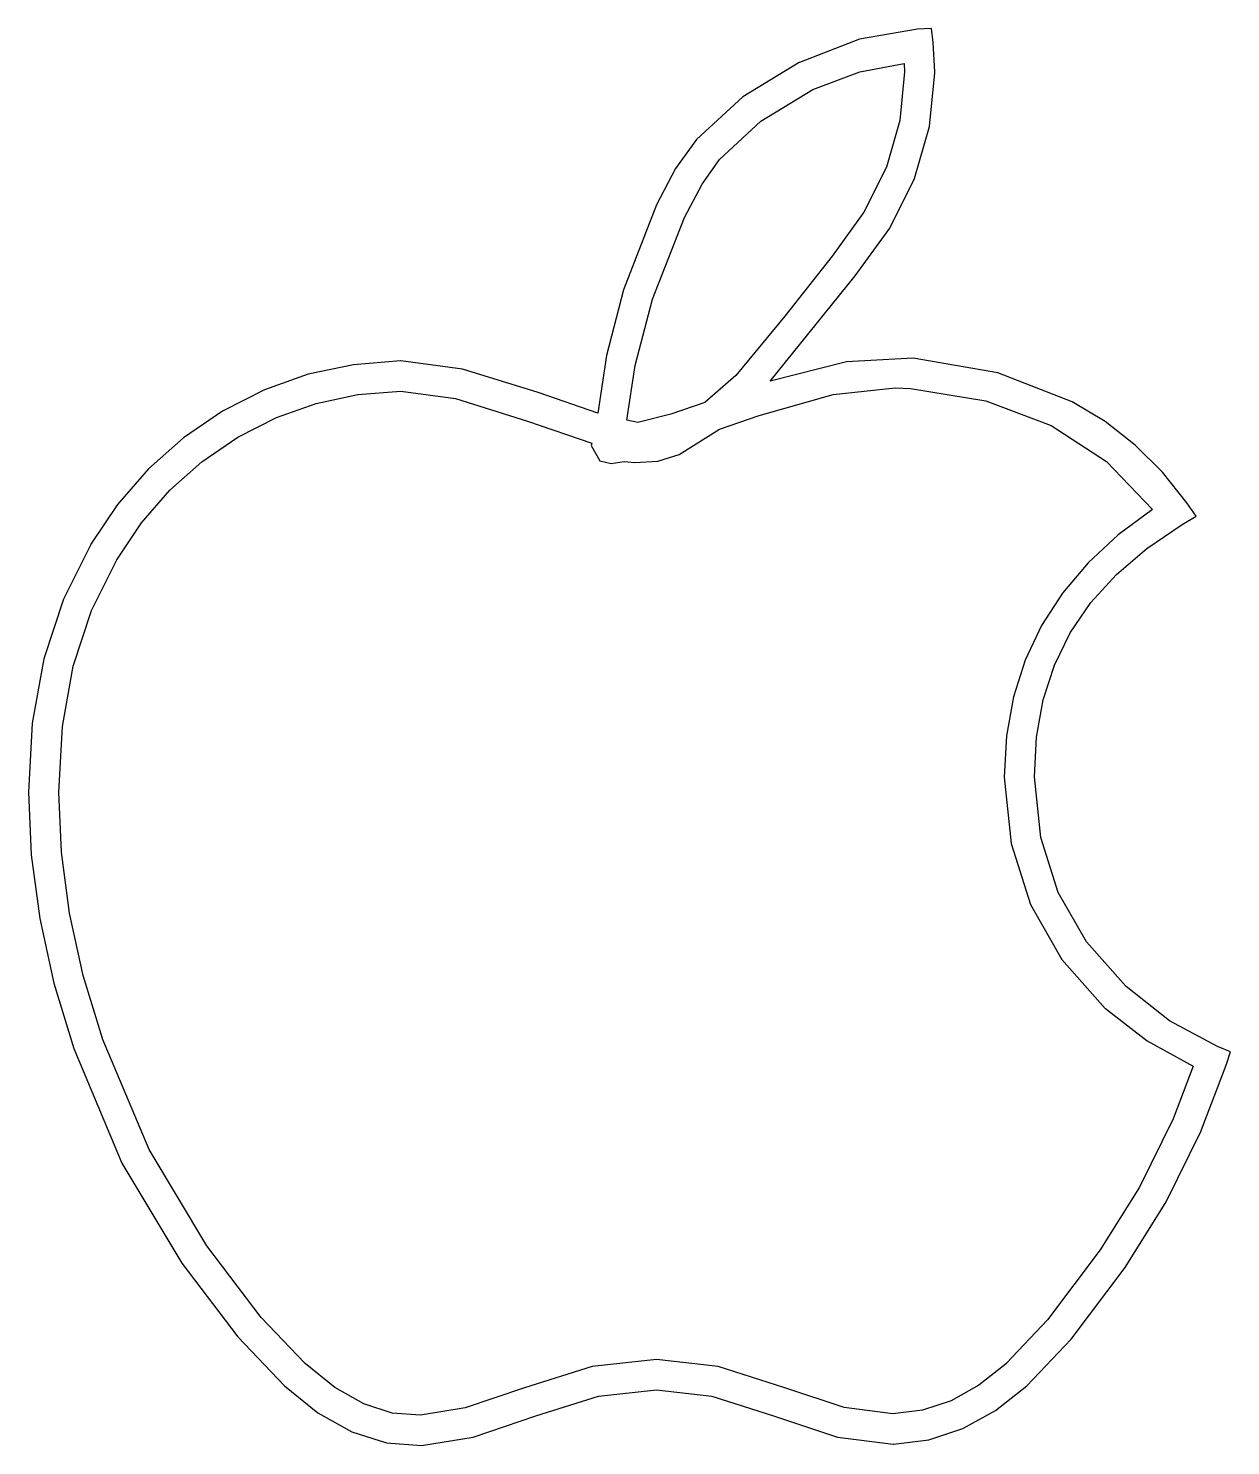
# Model space of a CAD drawing. Extents: x 0 to 39.6, y 0.5 to 47.2.
import ezdxf

# ---------------------------------------------------------------- set-up
doc = ezdxf.new("R2010")
doc.units = 0

msp = doc.modelspace()

# ---------------------------------------------------------------- linework, layer by layer
at = {"layer": 'shape', "color": 0}
for p, q in [((29.297, 47.221), (27.392, 46.894)), ((29.768, 47.246), (29.297, 47.221)), ((29.82, 46.777), (29.768, 47.246)), ((29.768, 47.246), (29.768, 47.246)), ((27.392, 46.894), (25.406, 46.123)), ((29.871, 45.807), (29.82, 46.777)), ((25.404, 46.123), (23.538, 44.983)), ((25.406, 46.123), (25.404, 46.123)), ((25.848, 45.227), (27.402, 45.809)), ((27.402, 45.809), (28.857, 46.082)), ((28.857, 46.082), (28.857, 46.082)), ((28.857, 46.082), (28.871, 45.807)), ((28.857, 46.082), (28.857, 46.082)), ((28.871, 45.807), (28.724, 44.212)), ((29.7, 44.007), (29.87, 45.777)), ((29.87, 45.777), (29.871, 45.781)), ((29.871, 45.781), (29.871, 45.807)), ((23.538, 44.983), (22.018, 43.576)), ((24.139, 44.185), (25.848, 45.227)), ((22.772, 42.92), (24.139, 44.185)), ((28.724, 44.212), (28.281, 42.671)), ((29.203, 42.298), (29.7, 44.007)), ((22.018, 43.576), (21.328, 42.621)), ((21.328, 42.621), (20.693, 41.428)), ((22.198, 42.111), (22.77, 42.918)), ((22.77, 42.918), (22.772, 42.92)), ((28.281, 42.671), (27.537, 41.179)), ((21.617, 41.012), (22.198, 42.111)), ((28.385, 40.655), (29.203, 42.298)), ((20.693, 41.428), (19.609, 38.625)), ((27.537, 41.179), (26.488, 39.731)), ((20.56, 38.316), (21.617, 41.012)), ((27.252, 39.086), (28.385, 40.655)), ((26.488, 39.731), (24.923, 37.756)), ((24.447, 35.609), (27.25, 39.084)), ((27.25, 39.084), (27.252, 39.086)), ((19.609, 38.625), (19.05, 36.452)), ((19.992, 36.132), (20.56, 38.316)), ((24.923, 37.756), (23.314, 35.797)), ((10.711, 36.154), (9.213, 35.836)), ((12.262, 36.277), (10.711, 36.154)), ((12.266, 36.277), (12.262, 36.277)), ((12.269, 36.277), (12.266, 36.277)), ((14.301, 36.011), (12.269, 36.277)), ((16.799, 35.232), (14.301, 36.011)), ((19.05, 36.452), (18.768, 34.555)), ((19.722, 34.324), (19.992, 36.132)), ((26.966, 36.244), (24.447, 35.609)), ((29.156, 36.366), (26.966, 36.244)), ((31.952, 35.888), (29.154, 36.367)), ((29.154, 36.367), (29.156, 36.366)), ((9.213, 35.836), (7.77, 35.324)), ((23.314, 35.797), (22.287, 34.91)), ((34.399, 34.933), (31.952, 35.888)), ((7.77, 35.324), (6.385, 34.617)), ((9.482, 34.875), (10.85, 35.165)), ((10.85, 35.165), (12.273, 35.277)), ((12.273, 35.277), (14.074, 35.033)), ((16.8, 35.231), (16.799, 35.232)), ((18.768, 34.555), (16.8, 35.231)), ((24.078, 34.473), (26.52, 35.174)), ((26.52, 35.174), (28.563, 35.393)), ((28.563, 35.393), (29.072, 35.369)), ((28.563, 35.393), (28.563, 35.393)), ((29.072, 35.369), (29.072, 35.369)), ((29.072, 35.369), (29.074, 35.369)), ((29.074, 35.369), (31.559, 34.957)), ((6.385, 34.617), (5.098, 33.739)), ((8.165, 34.407), (9.482, 34.875)), ((14.074, 35.033), (16.449, 34.295)), ((22.287, 34.91), (21.172, 34.523)), ((31.559, 34.957), (33.705, 34.152)), ((35.486, 34.276), (34.399, 34.933)), ((6.896, 33.758), (8.165, 34.407)), ((16.449, 34.295), (18.563, 33.569)), ((20.078, 34.248), (19.722, 34.324)), ((21.172, 34.523), (20.078, 34.248)), ((22.77, 34.022), (24.078, 34.473)), ((33.705, 34.152), (35.529, 32.958)), ((36.481, 33.502), (35.486, 34.276)), ((5.098, 33.739), (3.944, 32.715)), ((5.712, 32.951), (6.896, 33.758)), ((21.447, 33.196), (22.77, 34.022)), ((18.563, 33.569), (18.547, 33.488)), ((18.547, 33.488), (18.834, 32.98)), ((20.737, 32.973), (21.447, 33.196)), ((37.38, 32.609), (36.481, 33.502)), ((4.654, 32.011), (5.712, 32.951)), ((18.834, 32.98), (19.207, 32.891)), ((19.207, 32.891), (19.627, 32.961)), ((19.627, 32.961), (19.984, 32.932)), ((19.984, 32.932), (20.737, 32.973)), ((35.529, 32.958), (37.047, 31.379)), ((3.944, 32.715), (2.927, 31.545)), ((38.182, 31.597), (37.38, 32.609)), ((3.72, 30.936), (4.654, 32.011)), ((2.927, 31.545), (2.047, 30.233)), ((37.047, 31.379), (35.913, 30.538)), ((38.49, 31.158), (38.182, 31.597)), ((2.908, 29.723), (3.72, 30.936)), ((36.866, 30.092), (38.031, 30.881)), ((38.031, 30.881), (38.49, 31.158)), ((35.913, 30.538), (34.924, 29.619)), ((2.045, 30.228), (1.143, 28.421)), ((2.047, 30.233), (2.045, 30.23)), ((2.045, 30.23), (2.045, 30.228)), ((35.863, 29.236), (36.866, 30.092)), ((2.068, 28.045), (2.904, 29.719)), ((2.904, 29.719), (2.906, 29.721)), ((2.906, 29.721), (2.908, 29.723)), ((34.924, 29.619), (34.081, 28.624)), ((35.021, 28.311), (35.863, 29.236)), ((34.081, 28.624), (33.388, 27.554)), ((1.143, 28.421), (0.5, 26.454)), ((34.338, 27.314), (35.021, 28.311)), ((1.469, 26.211), (2.068, 28.045)), ((33.388, 27.554), (32.847, 26.411)), ((33.813, 26.243), (34.338, 27.314)), ((0.5, 26.454), (0.116, 24.331)), ((1.109, 24.216), (1.469, 26.211)), ((32.847, 26.411), (32.461, 25.196)), ((33.443, 25.096), (33.813, 26.243)), ((32.461, 25.196), (32.232, 23.91)), ((33.227, 23.871), (33.443, 25.096)), ((0.116, 24.331), (-0.012, 22.055)), ((0.988, 22.055), (1.109, 24.216)), ((32.232, 23.91), (32.164, 22.555)), ((33.164, 22.565), (33.227, 23.871)), ((32.164, 22.555), (32.392, 20.366)), ((33.367, 20.563), (33.164, 22.565)), ((-0.012, 22.055), (0.082, 19.987)), ((1.078, 20.077), (0.988, 22.055)), ((32.392, 20.366), (33.026, 18.356)), ((33.934, 18.751), (33.367, 20.563)), ((0.082, 19.987), (0.364, 17.889)), ((1.349, 18.064), (1.078, 20.077)), ((34.869, 17.118), (33.934, 18.751)), ((33.026, 18.356), (34.06, 16.538)), ((0.364, 17.889), (0.832, 15.76)), ((1.799, 16.014), (1.349, 18.064)), ((36.174, 15.654), (34.869, 17.118)), ((34.06, 16.538), (35.491, 14.924)), ((2.431, 13.928), (1.799, 16.014)), ((0.832, 15.76), (1.486, 13.601)), ((36.176, 15.652), (36.174, 15.654)), ((36.178, 15.65), (36.176, 15.652)), ((37.605, 14.516), (36.178, 15.65)), ((35.491, 14.924), (35.492, 14.922)), ((35.492, 14.922), (35.494, 14.92)), ((35.494, 14.92), (36.874, 13.85)), ((39.194, 13.672), (37.605, 14.516)), ((1.486, 13.601), (1.486, 13.599)), ((1.486, 13.599), (3.073, 9.819)), ((2.431, 13.926), (2.431, 13.928)), ((3.967, 10.268), (2.431, 13.926)), ((36.874, 13.85), (38.393, 13.019)), ((39.625, 13.49), (39.194, 13.672)), ((39.473, 13.047), (39.625, 13.49)), ((38.393, 13.019), (37.732, 11.285)), ((38.655, 10.897), (39.473, 13.047)), ((37.732, 11.285), (36.623, 9.03)), ((37.498, 8.546), (38.652, 10.892)), ((38.652, 10.894), (38.655, 10.897)), ((38.652, 10.892), (38.652, 10.894)), ((3.073, 9.819), (5.053, 6.517)), ((5.869, 7.096), (3.967, 10.268)), ((36.623, 9.03), (35.326, 6.959)), ((36.145, 6.384), (37.498, 8.546)), ((7.668, 4.733), (5.869, 7.096)), ((35.326, 6.959), (33.585, 4.65)), ((5.053, 6.517), (6.892, 4.097)), ((34.365, 4.02), (36.145, 6.384)), ((9.102, 3.221), (7.668, 4.733)), ((33.585, 4.65), (32.241, 3.22)), ((6.892, 4.097), (8.436, 2.475)), ((32.903, 2.475), (34.365, 4.02)), ((20.692, 3.344), (18.578, 3.11)), ((22.735, 3.109), (20.692, 3.344)), ((9.107, 3.215), (9.102, 3.221)), ((9.113, 3.211), (9.107, 3.215)), ((10.091, 2.419), (9.113, 3.211)), ((18.578, 3.11), (16.344, 2.412)), ((24.928, 2.412), (22.735, 3.109)), ((32.231, 3.213), (31.328, 2.495)), ((32.235, 3.217), (32.231, 3.213)), ((32.241, 3.22), (32.235, 3.217)), ((8.436, 2.475), (9.534, 1.59)), ((11.047, 1.878), (10.091, 2.419)), ((16.344, 2.412), (14.391, 1.748)), ((18.786, 2.132), (20.692, 2.343)), ((20.692, 2.343), (22.52, 2.132)), ((24.93, 2.412), (24.928, 2.412)), ((26.889, 1.765), (24.93, 2.412)), ((31.328, 2.495), (30.408, 1.984)), ((31.876, 1.663), (32.903, 2.475)), ((11.986, 1.576), (11.047, 1.878)), ((16.717, 1.486), (18.786, 2.132)), ((22.52, 2.132), (24.551, 1.486)), ((30.408, 1.984), (29.465, 1.673)), ((9.534, 1.59), (10.657, 0.961)), ((12.914, 1.504), (11.986, 1.576)), ((12.916, 1.504), (12.914, 1.504)), ((12.918, 1.504), (12.916, 1.504)), ((14.391, 1.748), (12.918, 1.504)), ((14.648, 0.779), (16.717, 1.486)), ((24.551, 1.486), (26.661, 0.788)), ((28.492, 1.555), (26.889, 1.765)), ((29.465, 1.673), (28.492, 1.555)), ((30.799, 1.069), (31.876, 1.663)), ((10.657, 0.961), (11.799, 0.595)), ((29.675, 0.696), (30.799, 1.069)), ((11.799, 0.595), (12.955, 0.504)), ((12.955, 0.504), (14.648, 0.779)), ((26.661, 0.788), (28.498, 0.553)), ((28.498, 0.553), (28.504, 0.553)), ((28.504, 0.553), (28.51, 0.553)), ((28.51, 0.553), (29.675, 0.696))]:
    msp.add_line(p, q, dxfattribs=at)

doc.saveas('drawing.dxf')
